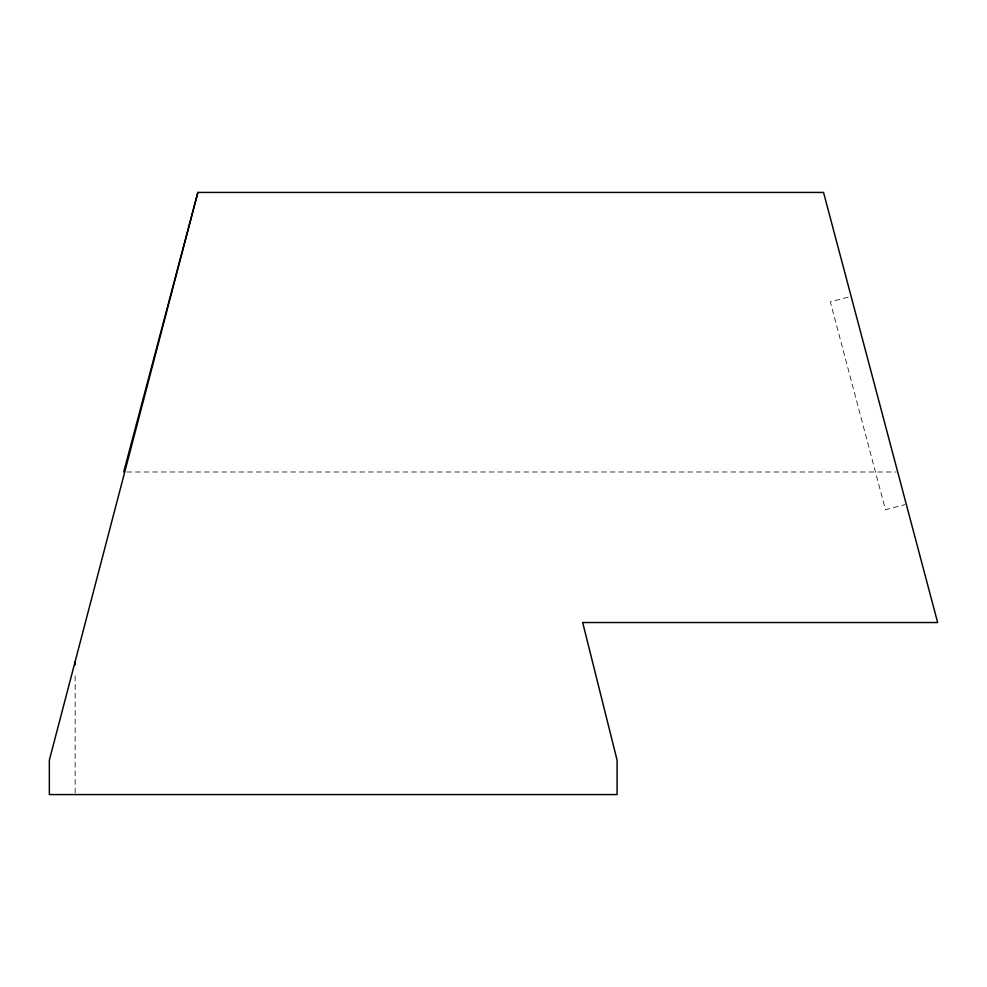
<?xml version="1.0" encoding="UTF-8"?>
<svg xmlns="http://www.w3.org/2000/svg" width="987" height="987" viewBox="0 0 987 987"><rect width="100%" height="100%" fill="white"/><g stroke="black" fill="none" stroke-linecap="round" stroke-linejoin="round"><path stroke-width="0.74" stroke-dasharray="4.93 3.7" d="M75.16 793.042L75.16 672.381M848.141 297.149L830.326 301.874L885.475 509.736L904.771 504.616M126.78 471.996L896.171 471.996"/><path stroke-width="1.48" d="M75.16 664.744L75.16 661.685M197.869 192.428L49.35 760.163L49.35 794.572L617.085 794.572L617.085 760.163L582.688 622.526L937.65 622.526L823.54 192.428L197.869 192.428L123.696 471.996"/></g></svg>
